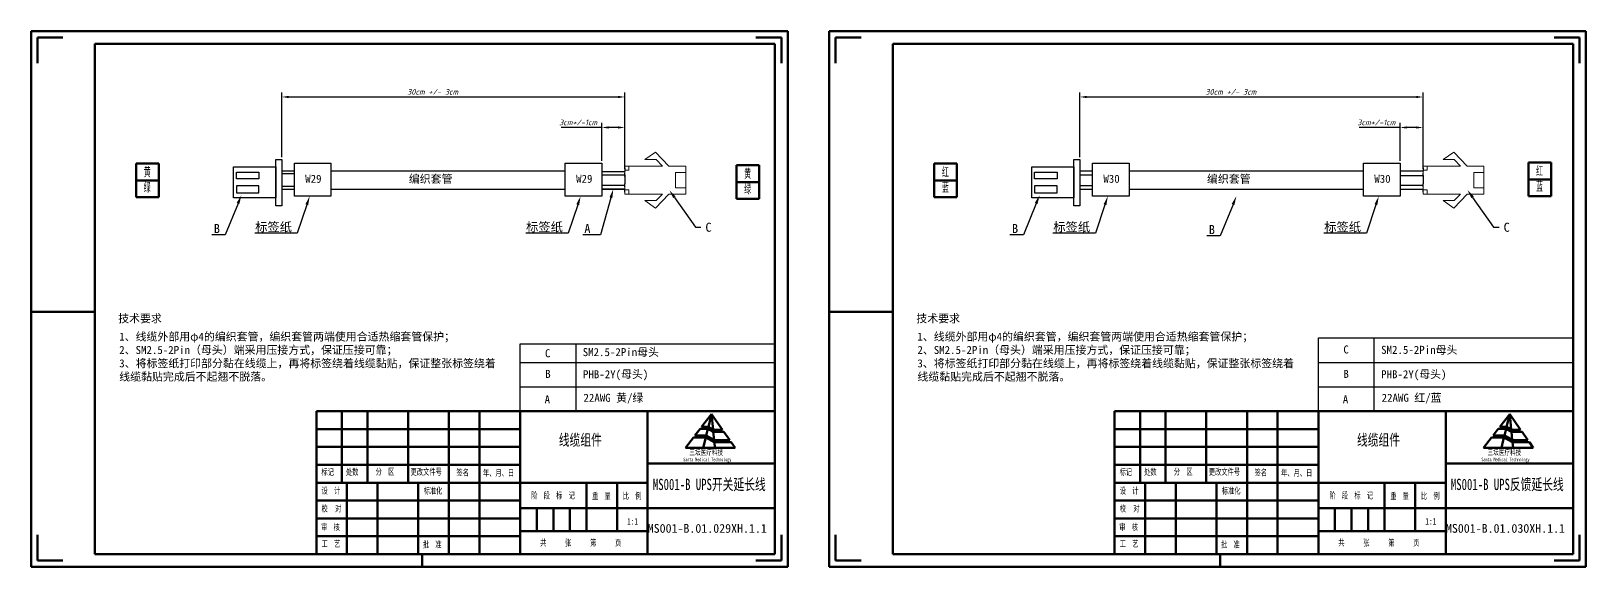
# Model space of a CAD drawing. Header units: millimetres. Extents: x 15931 to 18096, y 1463 to 3040.
# Drawn here: x 17400 to 18090, y 1721 to 1958 of the extents above; entities that cross this region are included whole.
import ezdxf
from ezdxf import colors
from ezdxf.entities.mleader import LeaderData, LeaderLine
from ezdxf.enums import TextEntityAlignment as Align
from ezdxf.math import Vec2, Vec3

# ---------------------------------------------------------------- set-up
doc = ezdxf.new("R2010")
doc.units = ezdxf.units.MM
doc.layers.add('dim', color=82, linetype='Continuous', lineweight=9)
doc.layers.add('总内框线', color=7, linetype='Continuous', lineweight=50)
doc.styles.add('GB', font='gbeitc.shx', dxfattribs={"bigfont": 'gbcbig.shx'})
doc.styles.add('SLDTEXTSTYLE1', font='TXT', dxfattribs={"width": 0.7})
doc.styles.get("Standard").update_dxf_attribs({"font": 'simfang.ttf'})
doc.styles.add('TXT08', font='txt.shx', dxfattribs={"width": 0.8, "bigfont": 'gbcbig.shx'})
doc.dimstyles.new('GB', dxfattribs={"dimtxt": 2.5, "dimasz": 3, "dimexe": 2, "dimexo": 1, "dimgap": 1, "dimtad": 1, "dimtoh": 1, "dimdsep": 46, "dimtxsty": 'GB', "dimcen": 2.5, "dimclrd": 1, "dimclre": 3, "dimclrt": 6, "dimadec": 0, "dimazin": 0, "dimtfac": 1, "dimtmove": 0, "dimatfit": 3, "dimfxl": 4, "dimarcsym": 0})

# ---------------------------------------------------------------- blocks, each defined once
blk = doc.blocks.new('*D402')
at = {"color": 3, "lineweight": -2, "transparency": 16777216}
for p, q in [((17511.27, 1902.1), (17511.27, 1930.84)), ((17663.48, 1900.83), (17663.48, 1930.84))]:
    blk.add_line(p, q, dxfattribs=at)
at = {"color": 1, "lineweight": -2, "transparency": 16777216}
blk.add_line((17514.27, 1928.84), (17660.48, 1928.84), dxfattribs=at)
at = {"color": 1, "transparency": 16777216}
for points in [[(17514.27, 1929.34), (17514.27, 1928.34), (17511.27, 1928.84)], [(17660.48, 1929.34), (17660.48, 1928.34), (17663.48, 1928.84)]]:
    blk.add_solid(points, dxfattribs=at)
at = {"layer": 'Defpoints', "color": 0, "transparency": 16777216}
for p in [(17663.48, 1928.84), (17511.27, 1901.1), (17663.48, 1899.83)]:
    blk.add_point(p, dxfattribs=at)
at = {"color": 6, "transparency": 16777216, "insert": (17578.21, 1931.09), "char_height": 2.5, "attachment_point": 5, "style": 'GB'}
blk.add_mtext('30cm +/- 3cm', dxfattribs=at)
blk = doc.blocks.new('*D403')
at = {"color": 1, "lineweight": -2, "transparency": 16777216}
for p, q in [((17653.29, 1915.32), (17635.22, 1915.32)), ((17660.48, 1915.32), (17656.29, 1915.32))]:
    blk.add_line(p, q, dxfattribs=at)
at = {"color": 3, "lineweight": -2, "transparency": 16777216}
for p, q in [((17653.29, 1900.53), (17653.29, 1917.32)), ((17663.48, 1897.07), (17663.48, 1917.32))]:
    blk.add_line(p, q, dxfattribs=at)
at = {"color": 1, "transparency": 16777216}
for points in [[(17656.29, 1915.82), (17656.29, 1914.82), (17653.29, 1915.32)], [(17660.48, 1915.82), (17660.48, 1914.82), (17663.48, 1915.32)]]:
    blk.add_solid(points, dxfattribs=at)
at = {"layer": 'Defpoints', "color": 0, "transparency": 16777216}
for p in [(17653.29, 1915.32), (17653.29, 1899.53), (17663.48, 1896.07)]:
    blk.add_point(p, dxfattribs=at)
at = {"color": 6, "transparency": 16777216, "insert": (17642.76, 1917.57), "char_height": 2.5, "attachment_point": 5, "style": 'GB'}
blk.add_mtext('3cm+/-1cm', dxfattribs=at)
blk = doc.blocks.new('*D412')
at = {"color": 3, "lineweight": -2, "transparency": 16777216}
for p, q in [((17865.42, 1902.1), (17865.42, 1930.84)), ((18017.63, 1900.83), (18017.63, 1930.84))]:
    blk.add_line(p, q, dxfattribs=at)
at = {"color": 1, "lineweight": -2, "transparency": 16777216}
blk.add_line((17868.42, 1928.84), (18014.63, 1928.84), dxfattribs=at)
at = {"color": 1, "transparency": 16777216}
for points in [[(17868.42, 1929.34), (17868.42, 1928.34), (17865.42, 1928.84)], [(18014.63, 1929.34), (18014.63, 1928.34), (18017.63, 1928.84)]]:
    blk.add_solid(points, dxfattribs=at)
at = {"layer": 'Defpoints', "color": 0, "transparency": 16777216}
for p in [(18017.63, 1928.84), (17865.42, 1901.1), (18017.63, 1899.83)]:
    blk.add_point(p, dxfattribs=at)
at = {"color": 6, "transparency": 16777216, "insert": (17932.36, 1931.09), "char_height": 2.5, "attachment_point": 5, "style": 'GB'}
blk.add_mtext('30cm +/- 3cm', dxfattribs=at)
blk = doc.blocks.new('*D413')
at = {"color": 1, "lineweight": -2, "transparency": 16777216}
for p, q in [((18007.44, 1915.32), (17989.37, 1915.32)), ((18014.63, 1915.32), (18010.44, 1915.32))]:
    blk.add_line(p, q, dxfattribs=at)
at = {"color": 3, "lineweight": -2, "transparency": 16777216}
for p, q in [((18007.44, 1900.53), (18007.44, 1917.32)), ((18017.63, 1897.07), (18017.63, 1917.32))]:
    blk.add_line(p, q, dxfattribs=at)
at = {"color": 1, "transparency": 16777216}
for points in [[(18010.44, 1915.82), (18010.44, 1914.82), (18007.44, 1915.32)], [(18014.63, 1915.82), (18014.63, 1914.82), (18017.63, 1915.32)]]:
    blk.add_solid(points, dxfattribs=at)
at = {"layer": 'Defpoints', "color": 0, "transparency": 16777216}
for p in [(18007.44, 1915.32), (18007.44, 1899.53), (18017.63, 1896.07)]:
    blk.add_point(p, dxfattribs=at)
at = {"color": 6, "transparency": 16777216, "insert": (17996.91, 1917.57), "char_height": 2.5, "attachment_point": 5, "style": 'GB'}
blk.add_mtext('3cm+/-1cm', dxfattribs=at)

msp = doc.modelspace()

# ---------------------------------------------------------------- linework, layer by layer
at = {"color": 7, "linetype": 'Continuous', "lineweight": 15}
for p, q in [((17677.119, 1904.394), (17672.417, 1901.1)), ((17683.058, 1898.207), (17677.119, 1904.394)), ((18031.268, 1904.394), (18026.566, 1901.1)), ((18037.207, 1898.207), (18031.268, 1904.394)), ((17663.479, 1885.8), (17663.479, 1898.6)), ((17665.279, 1898.207), (17663.479, 1898.207)), ((17663.479, 1898.207), (17663.479, 1896.407)), ((17665.279, 1896.407), (17665.279, 1898.207)), ((17665.279, 1898.207), (17680.15, 1898.207)), ((17672.417, 1901.1), (17677.373, 1901.1)), ((17677.373, 1901.1), (17680.15, 1898.207)), ((17683.058, 1898.207), (17690.479, 1898.207)), ((17690.479, 1895.394), (17690.479, 1898.207)), ((18017.628, 1885.8), (18017.628, 1898.6)), ((18019.428, 1898.207), (18017.628, 1898.207)), ((18017.628, 1898.207), (18017.628, 1896.407)), ((18019.428, 1896.407), (18019.428, 1898.207)), ((18019.428, 1898.207), (18034.3, 1898.207)), ((18026.566, 1901.1), (18031.523, 1901.1)), ((18031.523, 1901.1), (18034.3, 1898.207)), ((18037.207, 1898.207), (18044.628, 1898.207)), ((18044.628, 1895.394), (18044.628, 1898.207)), ((17663.479, 1896.407), (17665.279, 1896.407)), ((17663.479, 1887.632), (17663.479, 1896.407)), ((17690.479, 1895.394), (17685.979, 1895.394)), ((17685.979, 1895.394), (17685.979, 1888.644)), ((17690.479, 1895.394), (17690.479, 1888.644)), ((18017.628, 1896.407), (18019.428, 1896.407)), ((18017.628, 1887.632), (18017.628, 1896.407)), ((18044.628, 1895.394), (18040.128, 1895.394)), ((18040.128, 1895.394), (18040.128, 1888.644)), ((18044.628, 1895.394), (18044.628, 1888.644)), ((17665.279, 1887.632), (17663.479, 1887.632)), ((17663.479, 1887.632), (17663.479, 1885.832)), ((17663.479, 1885.832), (17665.279, 1885.832)), ((17665.279, 1885.832), (17665.279, 1887.632)), ((17665.279, 1885.832), (17680.15, 1885.832)), ((17677.119, 1879.644), (17683.058, 1885.832)), ((17680.15, 1885.832), (17677.373, 1882.939)), ((17683.058, 1885.832), (17690.479, 1885.832)), ((17690.479, 1888.644), (17685.979, 1888.644)), ((17690.479, 1885.832), (17690.479, 1888.644)), ((18019.428, 1887.632), (18017.628, 1887.632)), ((18017.628, 1887.632), (18017.628, 1885.832)), ((18017.628, 1885.832), (18019.428, 1885.832)), ((18019.428, 1885.832), (18019.428, 1887.632)), ((18019.428, 1885.832), (18034.3, 1885.832)), ((18031.268, 1879.644), (18037.207, 1885.832)), ((18034.3, 1885.832), (18031.523, 1882.939)), ((18037.207, 1885.832), (18044.628, 1885.832)), ((18044.628, 1888.644), (18040.128, 1888.644)), ((18044.628, 1885.832), (18044.628, 1888.644)), ((17672.417, 1882.939), (17677.119, 1879.644)), ((17677.373, 1882.939), (17672.417, 1882.939)), ((18026.566, 1882.939), (18031.268, 1879.644)), ((18031.523, 1882.939), (18026.566, 1882.939))]:
    msp.add_line(p, q, dxfattribs=at)
at = {"color": 3, "lineweight": 60}
for p, q in [((17456.672, 1899.376), (17446.639, 1899.376)), ((17446.639, 1884.376), (17446.639, 1899.376)), ((17456.672, 1899.376), (17456.672, 1884.376)), ((17723.092, 1898.666), (17713.059, 1898.666)), ((17713.059, 1883.666), (17713.059, 1898.666)), ((17723.092, 1898.666), (17723.092, 1883.666)), ((17810.821, 1899.376), (17800.788, 1899.376)), ((17800.788, 1884.376), (17800.788, 1899.376)), ((17810.821, 1899.376), (17810.821, 1884.376)), ((18074.462, 1899.847), (18064.43, 1899.847)), ((18064.43, 1884.847), (18064.43, 1899.847)), ((18074.462, 1899.847), (18074.462, 1884.847)), ((17456.672, 1891.876), (17446.639, 1891.876)), ((17723.092, 1891.166), (17713.059, 1891.166)), ((17810.821, 1891.876), (17800.788, 1891.876)), ((18074.462, 1892.347), (18064.43, 1892.347)), ((17456.672, 1884.376), (17446.639, 1884.376)), ((17723.092, 1883.666), (17713.059, 1883.666)), ((17810.821, 1884.376), (17800.788, 1884.376)), ((18074.462, 1884.847), (18064.43, 1884.847))]:
    msp.add_line(p, q, dxfattribs=at)
for p, q in [((17663.479, 1897.403), (17663.479, 1895.981)), ((18017.628, 1897.403), (18017.628, 1895.981)), ((17511.274, 1894.904), (17516.863, 1894.904)), ((17511.317, 1896.07), (17516.863, 1896.07)), ((17533.084, 1896.07), (17637.072, 1896.07)), ((17602.372, 1896.07), (17637.072, 1896.07)), ((17663.421, 1895.695), (17653.293, 1895.695)), ((17663.479, 1893.645), (17663.479, 1895.067)), ((17663.479, 1894.357), (17663.479, 1890.606)), ((17663.479, 1894.076), (17663.479, 1890.325)), ((17663.479, 1893.926), (17663.479, 1891.037)), ((17663.479, 1893.645), (17663.479, 1890.394)), ((17663.479, 1893.645), (17663.479, 1890.756)), ((17663.479, 1888.972), (17663.479, 1890.394)), ((17865.423, 1894.364), (17870.969, 1894.364)), ((17865.467, 1896.07), (17871.012, 1896.07)), ((17887.234, 1896.07), (17991.221, 1896.07)), ((17956.521, 1896.07), (17991.221, 1896.07)), ((18007.442, 1896.07), (18017.628, 1896.07)), ((18007.442, 1894.031), (18017.628, 1894.031)), ((18017.628, 1893.645), (18017.628, 1895.067)), ((18017.628, 1894.076), (18017.628, 1890.325)), ((18017.628, 1893.645), (18017.628, 1890.394)), ((18017.628, 1893.645), (18017.628, 1890.756)), ((18017.628, 1888.972), (18017.628, 1890.394)), ((17511.274, 1889.315), (17516.863, 1889.315)), ((17511.317, 1888.048), (17516.863, 1888.048)), ((17533.084, 1888.048), (17637.072, 1888.048)), ((17602.372, 1888.048), (17637.072, 1888.048)), ((17653.293, 1888.048), (17663.479, 1888.048)), ((17663.421, 1888.048), (17653.293, 1888.048)), ((17663.479, 1886.636), (17663.479, 1888.058)), ((17865.423, 1889.547), (17870.969, 1889.547)), ((17865.466, 1888.048), (17871.012, 1888.048)), ((17887.234, 1888.048), (17991.221, 1888.048)), ((17956.521, 1888.048), (17991.221, 1888.048)), ((18007.442, 1889.824), (18017.628, 1889.824)), ((18007.442, 1888.048), (18017.628, 1888.048)), ((18017.628, 1886.636), (18017.628, 1888.058)), ((17971.218, 1789.59), (17971.218, 1822.073)), ((17971.218, 1822.073), (18084.253, 1822.073)), ((17996.017, 1789.59), (17996.017, 1822.073)), ((17617.069, 1789.59), (17617.069, 1819.457)), ((17617.069, 1819.457), (17730.148, 1819.457)), ((17641.867, 1789.59), (17641.867, 1819.457)), ((17617.069, 1811.245), (17730.148, 1811.245)), ((17971.218, 1811.245), (18084.253, 1811.245)), ((17971.218, 1811.245), (18084.297, 1811.245)), ((17617.069, 1800.417), (17730.148, 1800.417)), ((17971.218, 1800.417), (18084.297, 1800.417))]:
    msp.add_line(p, q)
for points in [[(17489.883, 1897.825), (17508.619, 1897.825), (17508.619, 1884.093), (17489.883, 1884.093)], [(17508.619, 1901.102), (17511.274, 1901.102), (17511.274, 1880.66), (17508.619, 1880.66)], [(17516.863, 1899.532), (17533.084, 1899.532), (17533.084, 1884.903), (17516.863, 1884.903)], [(17637.072, 1899.532), (17653.293, 1899.532), (17653.293, 1884.903), (17637.072, 1884.903)], [(17844.033, 1897.825), (17862.769, 1897.825), (17862.769, 1884.093), (17844.033, 1884.093)], [(17862.769, 1901.102), (17865.423, 1901.102), (17865.423, 1880.66), (17862.769, 1880.66)], [(17871.012, 1899.532), (17887.234, 1899.532), (17887.234, 1884.903), (17871.012, 1884.903)], [(17991.221, 1899.532), (18007.442, 1899.532), (18007.442, 1884.903), (17991.221, 1884.903)], [(17491.133, 1895.485), (17501.125, 1895.485), (17501.125, 1892.52), (17491.133, 1892.52)], [(17845.282, 1895.485), (17855.274, 1895.485), (17855.274, 1892.52), (17845.282, 1892.52)], [(17491.133, 1886.434), (17501.125, 1886.434), (17501.125, 1889.399), (17491.133, 1889.399)], [(17845.282, 1886.434), (17855.274, 1886.434), (17855.274, 1889.399), (17845.282, 1889.399)]]:
    msp.add_lwpolyline(points, close=True)
for points in [[(17653.293, 1894.274), (17663.479, 1894.283)], [(17663.479, 1889.563), (17653.293, 1889.554)]]:
    msp.add_lwpolyline(points)
at = {"layer": '总内框线', "color": 4}
for p, q in [((17400.042, 1958.012), (17735.756, 1958.012)), ((17400.042, 1720.638), (17400.042, 1958.012)), ((17735.756, 1958.012), (17735.756, 1720.638)), ((17754.191, 1958.012), (18089.905, 1958.012)), ((17754.191, 1720.638), (17754.191, 1958.012)), ((18089.905, 1958.012), (18089.905, 1720.638)), ((17735.756, 1720.638), (17400.042, 1720.638)), ((18089.905, 1720.638), (17754.191, 1720.638))]:
    msp.add_line(p, q, dxfattribs=at)
at = {"layer": '总内框线'}
for p, q in [((17402.868, 1955.186), (17414.171, 1955.186)), ((17402.868, 1955.186), (17402.868, 1943.883)), ((17428.301, 1952.36), (17730.104, 1952.36)), ((17428.301, 1726.29), (17428.301, 1952.36)), ((17732.945, 1955.192), (17721.642, 1955.192)), ((17730.104, 1952.36), (17730.104, 1726.29)), ((17732.945, 1955.192), (17732.945, 1943.889)), ((17757.017, 1955.186), (17768.32, 1955.186)), ((17757.017, 1955.186), (17757.017, 1943.883)), ((17782.45, 1952.36), (18084.253, 1952.36)), ((17782.45, 1726.29), (17782.45, 1952.36)), ((18087.095, 1955.192), (18075.791, 1955.192)), ((18084.253, 1952.36), (18084.253, 1726.29)), ((18087.095, 1955.192), (18087.095, 1943.889)), ((17400.042, 1833.673), (17428.301, 1833.673)), ((17754.191, 1833.673), (17782.45, 1833.673)), ((17526.641, 1789.59), (17730.104, 1789.59)), ((17526.641, 1726.29), (17526.641, 1789.59)), ((17537.944, 1789.59), (17537.944, 1757.94)), ((17549.248, 1789.59), (17549.248, 1757.94)), ((17567.334, 1789.59), (17567.334, 1757.94)), ((17585.419, 1789.59), (17585.419, 1757.94)), ((17598.983, 1789.59), (17598.983, 1726.29)), ((17617.069, 1789.59), (17617.069, 1726.29)), ((17673.586, 1726.29), (17673.586, 1789.59)), ((17730.104, 1789.59), (17730.104, 1726.29)), ((17880.79, 1789.59), (18084.253, 1789.59)), ((17880.79, 1726.29), (17880.79, 1789.59)), ((17892.094, 1789.59), (17892.094, 1757.94)), ((17903.397, 1789.59), (17903.397, 1757.94)), ((17921.483, 1789.59), (17921.483, 1757.94)), ((17939.568, 1789.59), (17939.568, 1757.94)), ((17953.133, 1789.59), (17953.133, 1726.29)), ((17971.218, 1789.59), (17971.218, 1726.29)), ((18027.736, 1726.29), (18027.736, 1789.59)), ((18084.253, 1789.59), (18084.253, 1726.29)), ((17526.641, 1781.677), (17617.069, 1781.677)), ((17880.79, 1781.677), (17971.218, 1781.677)), ((17526.641, 1773.765), (17617.069, 1773.765)), ((17880.79, 1773.765), (17971.218, 1773.765)), ((17673.586, 1766.418), (17730.104, 1766.418)), ((18027.736, 1766.418), (18084.253, 1766.418)), ((17526.641, 1765.852), (17617.069, 1765.852)), ((17880.79, 1765.852), (17971.218, 1765.852)), ((17526.641, 1757.94), (17673.586, 1757.94)), ((17540.205, 1757.94), (17540.205, 1726.29)), ((17553.769, 1757.94), (17553.769, 1726.29)), ((17571.855, 1757.94), (17571.855, 1726.29)), ((17585.419, 1757.94), (17585.419, 1726.29)), ((17646.458, 1736.463), (17646.458, 1757.94)), ((17660.022, 1736.463), (17660.022, 1757.94)), ((17880.79, 1757.94), (18027.736, 1757.94)), ((17894.354, 1757.94), (17894.354, 1726.29)), ((17907.919, 1757.94), (17907.919, 1726.29)), ((17926.004, 1757.94), (17926.004, 1726.29)), ((17939.568, 1757.94), (17939.568, 1726.29)), ((18000.607, 1736.463), (18000.607, 1757.94)), ((18014.172, 1736.463), (18014.172, 1757.94)), ((17526.641, 1750.028), (17617.069, 1750.028)), ((17617.069, 1746.636), (17673.586, 1746.636)), ((17624.416, 1746.636), (17624.416, 1736.463)), ((17631.764, 1746.636), (17631.764, 1736.463)), ((17639.111, 1746.636), (17639.111, 1736.463)), ((17673.586, 1746.636), (17730.104, 1746.636)), ((17880.79, 1750.028), (17971.218, 1750.028)), ((17971.218, 1746.636), (18027.736, 1746.636)), ((17978.566, 1746.636), (17978.566, 1736.463)), ((17985.913, 1746.636), (17985.913, 1736.463)), ((17993.26, 1746.636), (17993.26, 1736.463)), ((18027.736, 1746.636), (18084.253, 1746.636)), ((17526.641, 1742.115), (17617.069, 1742.115)), ((17880.79, 1742.115), (17971.218, 1742.115)), ((17402.868, 1723.464), (17402.868, 1734.768)), ((17526.641, 1734.203), (17617.069, 1734.203)), ((17617.069, 1736.463), (17673.586, 1736.463)), ((17732.945, 1723.458), (17732.945, 1734.762)), ((17757.017, 1723.464), (17757.017, 1734.768)), ((17880.79, 1734.203), (17971.218, 1734.203)), ((17971.218, 1736.463), (18027.736, 1736.463)), ((18087.095, 1723.458), (18087.095, 1734.762)), ((17730.104, 1726.29), (17428.301, 1726.29)), ((17730.104, 1726.29), (17526.641, 1726.29)), ((17573.55, 1726.29), (17573.55, 1720.638)), ((18084.253, 1726.29), (17782.45, 1726.29)), ((18084.253, 1726.29), (17880.79, 1726.29)), ((17927.7, 1726.29), (17927.7, 1720.638)), ((17402.868, 1723.464), (17414.171, 1723.464)), ((17732.945, 1723.458), (17721.642, 1723.458)), ((17757.017, 1723.464), (17768.32, 1723.464)), ((18087.095, 1723.458), (18075.791, 1723.458))]:
    msp.add_line(p, q, dxfattribs=at)
at = {"layer": '总内框线', "color": 1}
for p, q in [((17701.959, 1788.302), (17697.563, 1782.664)), ((17701.959, 1788.302), (17700.552, 1782.638)), ((17706.77, 1781.424), (17701.959, 1788.302)), ((17701.959, 1788.302), (17702.638, 1781.503)), ((18056.108, 1788.302), (18051.712, 1782.664)), ((18056.108, 1788.302), (18054.701, 1782.638)), ((18060.919, 1781.424), (18056.108, 1788.302)), ((18056.108, 1788.302), (18056.787, 1781.503)), ((17696.85, 1781.75), (17694.588, 1778.849)), ((17696.85, 1781.75), (17700.29, 1781.75)), ((17697.563, 1782.664), (17700.505, 1782.664)), ((17700.327, 1781.731), (17699.61, 1778.844)), ((17700.29, 1781.75), (17702.696, 1780.506)), ((17700.505, 1782.664), (17702.783, 1781.424)), ((17702.696, 1780.506), (17707.412, 1780.506)), ((17702.737, 1780.506), (17703.103, 1776.85)), ((17702.783, 1781.424), (17706.77, 1781.424)), ((17710.021, 1776.778), (17707.412, 1780.506)), ((18050.999, 1781.75), (18048.737, 1778.849)), ((18050.999, 1781.75), (18054.44, 1781.75)), ((18051.712, 1782.664), (18054.654, 1782.664)), ((18054.476, 1781.731), (18053.759, 1778.844)), ((18054.44, 1781.75), (18056.846, 1780.506)), ((18054.654, 1782.664), (18056.932, 1781.424)), ((18056.846, 1780.506), (18061.562, 1780.506)), ((18056.887, 1780.506), (18057.252, 1776.85)), ((18056.932, 1781.424), (18060.919, 1781.424)), ((18064.17, 1776.778), (18061.562, 1780.506)), ((17693.941, 1778.02), (17690.331, 1773.39)), ((17690.331, 1773.39), (17712.391, 1773.39)), ((17693.941, 1778.02), (17699.377, 1778.02)), ((17694.588, 1778.849), (17699.602, 1778.849)), ((17699.401, 1778.006), (17698.255, 1773.39)), ((17699.377, 1778.02), (17703.18, 1775.817)), ((17699.602, 1778.849), (17703.228, 1776.778)), ((17703.18, 1775.817), (17710.693, 1775.817)), ((17703.206, 1775.817), (17703.448, 1773.39)), ((17703.228, 1776.778), (17710.021, 1776.778)), ((17712.391, 1773.39), (17710.693, 1775.817)), ((18048.091, 1778.02), (18044.48, 1773.39)), ((18044.48, 1773.39), (18066.54, 1773.39)), ((18048.091, 1778.02), (18053.526, 1778.02)), ((18048.737, 1778.849), (18053.752, 1778.849)), ((18053.551, 1778.006), (18052.404, 1773.39)), ((18053.526, 1778.02), (18057.329, 1775.817)), ((18053.752, 1778.849), (18057.378, 1776.778)), ((18057.329, 1775.817), (18064.842, 1775.817)), ((18057.355, 1775.817), (18057.598, 1773.39)), ((18057.378, 1776.778), (18064.17, 1776.778)), ((18066.54, 1773.39), (18064.842, 1775.817))]:
    msp.add_line(p, q, dxfattribs=at)

# ---------------------------------------------------------------- texts
at = {"layer": 'dim', "color": 6, "style": 'TXT08', "width": 0.8}
for s, p in [('黄', (17451.549, 1895.762)), ('黄', (17717.969, 1895.053)), ('红', (17805.698, 1895.762)), ('红', (18069.34, 1896.233)), ('绿', (17451.549, 1888.94)), ('绿', (17717.969, 1888.231)), ('蓝', (17805.698, 1888.94)), ('蓝', (18069.34, 1889.411))]:
    msp.add_text(s, height=3.853, dxfattribs=at).set_placement(p, align=Align.MIDDLE)
at = {"layer": '总内框线', "color": 6, "attachment_point": 1}
for s, insert, char_height, width, style in [('{\\fSimSun|b0|i0|c134|p54;W29}', (17521.655, 1894.374), 3.55114, 8.0267, 'GB'), ('{\\fSimSun|b0|i0|c134|p2;编织套管}', (17567.639, 1894.304), 3.55114, 132.12967, 'GB'), ('{\\fSimSun|b0|i0|c134|p54;W29}', (17641.864, 1894.374), 3.55114, 8.0267, 'GB'), ('{\\fSimSun|b0|i0|c134|p54;W30}', (17875.805, 1894.374), 3.55114, 8.0267, 'GB'), ('{\\fSimSun|b0|i0|c134|p2;编织套管}', (17921.788, 1894.304), 3.55114, 132.12967, 'GB'), ('{\\fSimSun|b0|i0|c134|p54;W30}', (17996.014, 1894.374), 3.55114, 8.0267, 'GB'), ('{\\fSimSun|b0|i0|c134|p2;技术要求}', (17438.674, 1832.479), 3.55114, 132.12967, 'GB'), ('{\\fSimSun|b0|i0|c134|p2;技术要求}', (17792.824, 1832.479), 3.55114, 132.12967, 'GB'), ('{\\fSimSun|b0|i0|c134|p54;1、线缆外部用\\fSimSun|b0|i0|c134|p2;φ4\\fSimSun|b0|i0|c134|p54;的编织套管，编织套管两端使用合适热缩套管保护；\\P2、SM2.5-2Pin（母头）端采用压接方式，保证压接可靠；\\P3、将标签纸打印部分黏在线缆上，再将标签绕着线缆黏贴，保证整张标签绕着线缆黏贴完成后不起翘不脱落。}', (17439.144, 1824.43), 3.551136, 169.10438, 'GB'), ('{\\fSimSun|b0|i0|c134|p54;1、线缆外部用\\fSimSun|b0|i0|c134|p2;φ4\\fSimSun|b0|i0|c134|p54;的编织套管，编织套管两端使用合适热缩套管保护；\\P2、SM2.5-2Pin（母头）端采用压接方式，保证压接可靠；\\P3、将标签纸打印部分黏在线缆上，再将标签绕着线缆黏贴，保证整张标签绕着线缆黏贴完成后不起翘不脱落。}', (17793.293, 1824.43), 3.551136, 169.10438, 'GB'), ('{\\fSimSun|b0|i0|c134|p2;C}', (17628.038, 1817.058), 3.55114, 8.0267, 'GB'), ('{\\fSimSun|b0|i0|c134|p54;SM2.5-2Pin母头}', (17644.79, 1817.561), 3.55114, 64.25618, 'GB'), ('{\\fSimSun|b0|i0|c134|p2;C}', (17982.3, 1818.744), 3.55114, 8.0267, 'GB'), ('{\\fSimSun|b0|i0|c134|p54;SM2.5-2Pin母头}', (17999.042, 1818.579), 3.55114, 66.90852, 'GB'), ('{\\fSimSun|b0|i0|c134|p2;B}', (17628.151, 1807.916), 3.55114, 8.0267, 'GB'), ('{\\fSimSun|b0|i0|c134|p54;PHB-2Y(母头)}', (17644.892, 1807.751), 3.55114, 66.90852, 'GB'), ('{\\fSimSun|b0|i0|c134|p2;B}', (17982.3, 1807.916), 3.55114, 8.0267, 'GB'), ('{\\fSimSun|b0|i0|c134|p54;PHB-2Y(母头)}', (17999.042, 1807.751), 3.55114, 66.90852, 'GB'), ('{\\fSimSun|b0|i0|c134|p2;A}', (17627.893, 1796.615), 3.55114, 8.0267, 'GB'), ('{\\fSimSun|b0|i0|c134|p54;22AWG 黄/绿}', (17645.12, 1797.339), 3.55114, 64.25618, 'GB'), ('{\\fSimSun|b0|i0|c134|p2;A}', (17982.042, 1796.615), 3.55114, 8.0267, 'GB'), ('{\\fSimSun|b0|i0|c134|p54;22AWG 红/蓝}', (17999.27, 1797.339), 3.55114, 64.25618, 'GB'), ('{\\fSimSun|b0|i0|c134|p2;线缆组件}', (17634.184, 1779.382), 5, 94.62992, 'SLDTEXTSTYLE1'), ('{\\fSimSun|b0|i0|c134|p2;线缆组件}', (17988.333, 1779.382), 5, 94.62992, 'SLDTEXTSTYLE1'), ('{\\fSimSun|b0|i0|c134|p2;标记}', (17528.851, 1764.09), 2.82588, 105.14436, 'SLDTEXTSTYLE1'), ('{\\fSimSun|b0|i0|c134|p2;处数}', (17539.726, 1764.107), 2.82588, 105.14436, 'SLDTEXTSTYLE1'), ('{\\fSimSun|b0|i0|c134|p2;分\u3000区}', (17552.907, 1764.247), 2.82588, 105.14436, 'SLDTEXTSTYLE1'), ('{\\fSimSun|b0|i0|c134|p2;更改文件号}', (17568.432, 1764.185), 2.82588, 105.14436, 'SLDTEXTSTYLE1'), ('{\\fSimSun|b0|i0|c134|p2;签名}', (17588.761, 1763.893), 2.82588, 105.14436, 'SLDTEXTSTYLE1'), ('{\\fSimSun|b0|i0|c134|p2;年、月、日}', (17600.51, 1763.674), 2.82588, 105.14436, 'SLDTEXTSTYLE1'), ('{\\fSimSun|b0|i0|c134|p54;MS001-B UPS开关延长线}', (17675.92, 1759.685), 5, 94.62992, 'SLDTEXTSTYLE1'), ('{\\fSimSun|b0|i0|c134|p2;标记}', (17883, 1764.09), 2.82588, 105.14436, 'SLDTEXTSTYLE1'), ('{\\fSimSun|b0|i0|c134|p2;处数}', (17893.875, 1764.107), 2.82588, 105.14436, 'SLDTEXTSTYLE1'), ('{\\fSimSun|b0|i0|c134|p2;分\u3000区}', (17907.056, 1764.247), 2.82588, 105.14436, 'SLDTEXTSTYLE1'), ('{\\fSimSun|b0|i0|c134|p2;更改文件号}', (17922.581, 1764.185), 2.82588, 105.14436, 'SLDTEXTSTYLE1'), ('{\\fSimSun|b0|i0|c134|p2;签名}', (17942.91, 1763.893), 2.82588, 105.14436, 'SLDTEXTSTYLE1'), ('{\\fSimSun|b0|i0|c134|p2;年、月、日}', (17954.659, 1763.674), 2.82588, 105.14436, 'SLDTEXTSTYLE1'), ('{\\fSimSun|b0|i0|c134|p54;MS001-B UPS反馈延长线}', (18029.997, 1759.685), 5, 94.62992, 'SLDTEXTSTYLE1'), ('{\\fSimSun|b0|i0|c134|p2;设\u3000计}', (17528.918, 1755.792), 2.82588, 105.14436, 'SLDTEXTSTYLE1'), ('{\\fSimSun|b0|i0|c134|p2;标准化}', (17574.215, 1755.776), 2.82588, 105.14436, 'SLDTEXTSTYLE1'), ('{\\fSimSun|b0|i0|c134|p2;阶\u3000段\u3000标\u3000记}', (17621.934, 1753.704), 2.82588, 105.14436, 'SLDTEXTSTYLE1'), ('{\\fSimSun|b0|i0|c134|p2;重\u3000量}', (17648.93, 1753.446), 2.82588, 105.14436, 'SLDTEXTSTYLE1'), ('{\\fSimSun|b0|i0|c134|p2;比\u3000例}', (17662.553, 1753.524), 2.82588, 105.14436, 'SLDTEXTSTYLE1'), ('{\\fSimSun|b0|i0|c134|p2;设\u3000计}', (17883.067, 1755.792), 2.82588, 105.14436, 'SLDTEXTSTYLE1'), ('{\\fSimSun|b0|i0|c134|p2;标准化}', (17928.365, 1755.776), 2.82588, 105.14436, 'SLDTEXTSTYLE1'), ('{\\fSimSun|b0|i0|c134|p2;阶\u3000段\u3000标\u3000记}', (17976.083, 1753.704), 2.82588, 105.14436, 'SLDTEXTSTYLE1'), ('{\\fSimSun|b0|i0|c134|p2;重\u3000量}', (18003.079, 1753.446), 2.82588, 105.14436, 'SLDTEXTSTYLE1'), ('{\\fSimSun|b0|i0|c134|p2;比\u3000例}', (18016.702, 1753.524), 2.82588, 105.14436, 'SLDTEXTSTYLE1'), ('{\\fSimSun|b0|i0|c134|p2;校  对}', (17528.918, 1747.88), 2.82588, 105.14436, 'SLDTEXTSTYLE1'), ('{\\fSimSun|b0|i0|c134|p2;校  对}', (17883.067, 1747.88), 2.82588, 105.14436, 'SLDTEXTSTYLE1'), ('{\\fSimSun|b0|i0|c134|p2;审\u3000核}', (17528.687, 1739.664), 2.82588, 105.14436, 'SLDTEXTSTYLE1'), ('{\\fSimSun|b0|i0|c134|p2;1:1}', (17664.515, 1742.221), 2.82588, 105.14436, 'SLDTEXTSTYLE1'), ('{\\fSimSun|b0|i0|c134|p54;\\W1;MS001-B.01.029XH.1.1}', (17673.64, 1739.631), 3.88422, 60.21792, 'SLDTEXTSTYLE1'), ('{\\fSimSun|b0|i0|c134|p2;审\u3000核}', (17882.837, 1739.664), 2.82588, 105.14436, 'SLDTEXTSTYLE1'), ('{\\fSimSun|b0|i0|c134|p2;1:1}', (18018.664, 1742.221), 2.82588, 105.14436, 'SLDTEXTSTYLE1'), ('{\\fSimSun|b0|i0|c134|p54;\\W1;MS001-B.01.030XH.1.1}', (18027.789, 1739.631), 3.88422, 60.21792, 'SLDTEXTSTYLE1'), ('{\\fSimSun|b0|i0|c134|p2;工\u3000艺}', (17528.918, 1732.332), 2.82588, 105.14436, 'SLDTEXTSTYLE1'), ('{\\fSimSun|b0|i0|c134|p2;批\u3000准}', (17573.87, 1731.973), 2.82588, 105.14436, 'SLDTEXTSTYLE1'), ('{\\fSimSun|b0|i0|c134|p2;共\u3000\u3000\u3000张\u3000\u3000\u3000第\u3000\u3000\u3000页}', (17625.882, 1732.764), 2.82588, 105.14436, 'SLDTEXTSTYLE1'), ('{\\fSimSun|b0|i0|c134|p2;工\u3000艺}', (17883.067, 1732.332), 2.82588, 105.14436, 'SLDTEXTSTYLE1'), ('{\\fSimSun|b0|i0|c134|p2;批\u3000准}', (17928.019, 1731.973), 2.82588, 105.14436, 'SLDTEXTSTYLE1'), ('{\\fSimSun|b0|i0|c134|p2;共\u3000\u3000\u3000张\u3000\u3000\u3000第\u3000\u3000\u3000页}', (17980.032, 1732.764), 2.82588, 105.14436, 'SLDTEXTSTYLE1')]:
    msp.add_mtext(s, dxfattribs=dict(at, insert=insert, char_height=char_height, width=width, style=style))
at = {"layer": '总内框线', "color": 5, "char_height": 2.54329, "width": 94.62992, "attachment_point": 1, "style": 'SLDTEXTSTYLE1'}
for insert in [(17692.087, 1772.69), (18046.236, 1772.69)]:
    msp.add_mtext('{\\fSimSun|b0|i0|c134|p2;三坛医疗科技}', dxfattribs=dict(at, insert=insert))
at = {"layer": '总内框线', "color": 5, "char_height": 1.55649, "attachment_point": 1, "style": 'SLDTEXTSTYLE1'}
for insert in [(17689.39, 1768.988), (18043.539, 1768.988)]:
    msp.add_mtext('Santa Medical Technology', dxfattribs=dict(at, insert=insert))

# ---------------------------------------------------------------- dimensions: what is measured, and where the dimension line sits
for base, p1, p2, picture, middle in [((17663.479, 1928.838), (17511.274, 1901.102), (17663.479, 1899.827), '*D402', (17578.214, 1928.838)), ((18017.628, 1928.838), (17865.423, 1901.102), (18017.628, 1899.827), '*D412', (17932.363, 1928.838))]:
    dim = msp.add_linear_dim(base=base, p1=p1, p2=p2, text='30cm +/- 3cm', dimstyle='GB')
    dim.commit()
    dim.dimension.update_dxf_attribs({"geometry": picture, "text_midpoint": middle, "dimtype": 160})
for base, p1, p2, picture, middle in [((17653.293, 1915.321), (17663.479, 1896.07), (17653.293, 1899.532), '*D403', (17642.757, 1917.571)), ((18007.442, 1915.321), (18017.628, 1896.07), (18007.442, 1899.532), '*D413', (17996.906, 1917.571))]:
    dim = msp.add_linear_dim(base=base, p1=p1, p2=p2, text='3cm+/-1cm', dimstyle='GB')
    dim.commit()
    dim.dimension.update_dxf_attribs({"geometry": picture, "text_midpoint": middle})

# ---------------------------------------------------------------- leaders
ml = msp.add_multileader_mtext('Standard')
ml.set_content('B', color=256)
ml.set_leader_properties()
ml.build(insert=Vec2(0, 0))
ml.multileader.update_dxf_attribs({"text_right_attachment_type": 6, "dogleg_length": 0.36})
ctx = ml.context
ctx.base_point, ctx.plane_origin = Vec3(17479.173, 1870.548), Vec3(17493.353, 1885.367)
ctx.right_attachment, ctx.text_align_type = 6, 2
notes = []
notes.append((ctx, [(0, (1, 1, 0), (17486.2, 1867.748), (-1, 0), 0.36, [(0, [(17493.353, 1885.367)], 0, [])])]))
ctx.mtext.insert, ctx.mtext.alignment, ctx.mtext.flow_direction = Vec3(17483.84, 1872.548), 3, 5
ml = msp.add_multileader_mtext('Standard')
ml.set_content('标签纸', color=256)
ml.set_leader_properties()
ml.build(insert=Vec2(0, 0))
ml.multileader.update_dxf_attribs({"text_right_attachment_type": 6, "dogleg_length": 0.36})
ctx = ml.context
ctx.base_point, ctx.plane_origin = Vec3(17497.099, 1870.93), Vec3(17523.642, 1884.902)
ctx.right_attachment, ctx.text_align_type = 6, 2
notes.append((ctx, [(0, (1, 1, 0), (17518.168, 1868.45), (-1, 0), 0.36, [(0, [(17523.642, 1884.902)], 0, [])])]))
ctx.mtext.insert, ctx.mtext.alignment, ctx.mtext.flow_direction = Vec3(17515.808, 1873.25), 3, 5
ml = msp.add_multileader_mtext('Standard')
ml.set_content('标签纸', color=256)
ml.set_leader_properties()
ml.build(insert=Vec2(0, 0))
ml.multileader.update_dxf_attribs({"text_right_attachment_type": 6, "dogleg_length": 0.36})
ctx = ml.context
ctx.base_point, ctx.plane_origin = Vec3(17617.308, 1870.93), Vec3(17643.851, 1884.902)
ctx.right_attachment, ctx.text_align_type = 6, 2
notes.append((ctx, [(0, (1, 1, 0), (17638.377, 1868.45), (-1, 0), 0.36, [(0, [(17643.851, 1884.902)], 0, [])])]))
ctx.mtext.insert, ctx.mtext.alignment, ctx.mtext.flow_direction = Vec3(17636.017, 1873.25), 3, 5
ml = msp.add_multileader_mtext('Standard')
ml.set_content('A', color=256)
ml.set_leader_properties()
ml.build(insert=Vec2(0, 0))
ml.multileader.update_dxf_attribs({"text_right_attachment_type": 6, "dogleg_length": 0.36})
ctx = ml.context
ctx.base_point, ctx.plane_origin = Vec3(17643.474, 1870.505), Vec3(17538.791, 1886.053)
ctx.right_attachment, ctx.text_align_type = 6, 2
notes.append((ctx, [(0, (1, 1, 0), (17652.666, 1867.705), (-1, 0), 2.427, [(0, [(17658.386, 1888.048)], 0, [])])]))
ctx.mtext.insert, ctx.mtext.alignment, ctx.mtext.flow_direction = Vec3(17648.239, 1872.505), 3, 5
ml = msp.add_multileader_mtext('Standard')
ml.set_content('C', color=256)
ml.set_leader_properties()
ml.build(insert=Vec2(0, 0))
ml.multileader.update_dxf_attribs({"text_right_attachment_type": 6, "dogleg_length": 0.36})
ctx = ml.context
ctx.base_point, ctx.plane_origin = Vec3(17697.249, 1871.082), Vec3(17663.479, 1884.735)
ctx.right_attachment = 6
notes.append((ctx, [(1, (1, 1, 0), (17694.822, 1871.082), (1, 0), 2.427, [(0, [(17683.189, 1887.645)], 0, [])])]))
ctx.mtext.insert, ctx.mtext.flow_direction = Vec3(17699.249, 1873.117), 5
ml = msp.add_multileader_mtext('Standard')
ml.set_content('B', color=256)
ml.set_leader_properties()
ml.build(insert=Vec2(0, 0))
ml.multileader.update_dxf_attribs({"text_right_attachment_type": 6, "dogleg_length": 0.36})
ctx = ml.context
ctx.base_point, ctx.plane_origin = Vec3(17833.323, 1870.548), Vec3(17847.503, 1885.367)
ctx.right_attachment, ctx.text_align_type = 6, 2
notes.append((ctx, [(0, (1, 1, 0), (17840.349, 1867.748), (-1, 0), 0.36, [(0, [(17847.503, 1885.367)], 0, [])])]))
ctx.mtext.insert, ctx.mtext.alignment, ctx.mtext.flow_direction = Vec3(17837.989, 1872.548), 3, 5
ml = msp.add_multileader_mtext('Standard')
ml.set_content('标签纸', color=256)
ml.set_leader_properties()
ml.build(insert=Vec2(0, 0))
ml.multileader.update_dxf_attribs({"text_right_attachment_type": 6, "dogleg_length": 0.36})
ctx = ml.context
ctx.base_point, ctx.plane_origin = Vec3(17851.249, 1870.93), Vec3(17877.791, 1884.902)
ctx.right_attachment, ctx.text_align_type = 6, 2
notes.append((ctx, [(0, (1, 1, 0), (17872.317, 1868.45), (-1, 0), 0.36, [(0, [(17877.791, 1884.902)], 0, [])])]))
ctx.mtext.insert, ctx.mtext.alignment, ctx.mtext.flow_direction = Vec3(17869.957, 1873.25), 3, 5
ml = msp.add_multileader_mtext('Standard')
ml.set_content('B', color=256)
ml.set_leader_properties()
ml.build(insert=Vec2(0, 0))
ml.multileader.update_dxf_attribs({"text_right_attachment_type": 6, "dogleg_length": 0.36})
ctx = ml.context
ctx.base_point, ctx.plane_origin = Vec3(17920.696, 1870.097), Vec3(17934.837, 1884.916)
ctx.right_attachment, ctx.text_align_type = 6, 2
notes.append((ctx, [(0, (1, 1, 0), (17927.684, 1867.297), (-1, 0), 0.36, [(0, [(17934.837, 1884.916)], 0, [])])]))
ctx.mtext.insert, ctx.mtext.alignment, ctx.mtext.flow_direction = Vec3(17925.324, 1872.097), 3, 5
ml = msp.add_multileader_mtext('Standard')
ml.set_content('标签纸', color=256)
ml.set_leader_properties()
ml.build(insert=Vec2(0, 0))
ml.multileader.update_dxf_attribs({"text_right_attachment_type": 6, "dogleg_length": 0.36})
ctx = ml.context
ctx.base_point, ctx.plane_origin = Vec3(17971.457, 1870.93), Vec3(17998, 1884.902)
ctx.right_attachment, ctx.text_align_type = 6, 2
notes.append((ctx, [(0, (1, 1, 0), (17992.526, 1868.45), (-1, 0), 0.36, [(0, [(17998, 1884.902)], 0, [])])]))
ctx.mtext.insert, ctx.mtext.alignment, ctx.mtext.flow_direction = Vec3(17990.166, 1873.25), 3, 5
ml = msp.add_multileader_mtext('Standard')
ml.set_content('C', color=256)
ml.set_leader_properties()
ml.build(insert=Vec2(0, 0))
ml.multileader.update_dxf_attribs({"text_right_attachment_type": 6, "dogleg_length": 0.36})
ctx = ml.context
ctx.base_point, ctx.plane_origin = Vec3(18051.398, 1871.082), Vec3(18017.628, 1884.735)
ctx.right_attachment = 6
notes.append((ctx, [(1, (1, 1, 0), (18048.971, 1871.082), (1, 0), 2.427, [(0, [(18037.339, 1887.645)], 0, [])])]))
ctx.mtext.insert, ctx.mtext.flow_direction = Vec3(18053.398, 1873.117), 5
for ctx, leaders in notes:
    for number, flags, end, landing, length, lines in leaders:
        leader = LeaderData()
        leader.index, (leader.has_last_leader_line, leader.has_dogleg_vector, leader.attachment_direction) = number, flags
        leader.last_leader_point, leader.dogleg_vector, leader.dogleg_length = Vec3(end), Vec3(landing), length
        for number, points, colour, breaks in lines:
            line = LeaderLine()
            line.index, line.vertices, line.color, line.breaks = number, Vec3.list(points), colors.encode_raw_color(colour), breaks
            leader.lines.append(line)
        ctx.leaders.append(leader)

doc.saveas('drawing.dxf')
